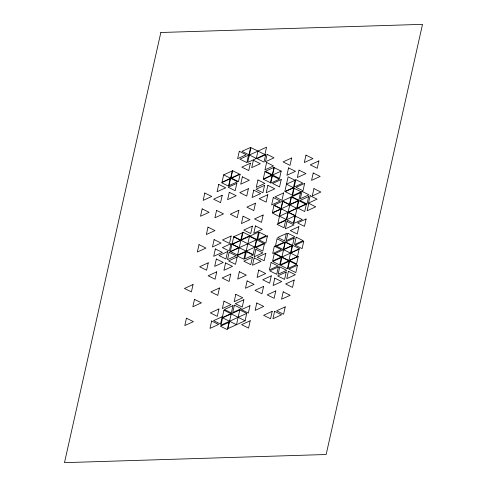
<?xml version="1.0" encoding="UTF-8"?>
<svg xmlns="http://www.w3.org/2000/svg" width="487" height="487" viewBox="0 0 487 487"><rect width="100%" height="100%" fill="white"/><g stroke="black" fill="none" stroke-linecap="round" stroke-linejoin="round"><path stroke-width="0.73" d="M223.661 174.851L237.553 181.742L228.957 185.675L232.262 170.925L223.661 174.851L222.011 182.229L230.607 178.297M257.97 151.098L256.32 158.47L249.374 155.024L266.566 147.165L264.916 154.543L247.719 162.402L251.024 147.652L264.916 154.543M246.745 313.397L239.799 309.951L222.608 317.81L220.952 325.182L246.745 313.397L245.095 320.769L227.898 328.628L231.203 313.878L245.095 320.769M237.577 255.06L240.882 240.31L254.774 247.201L237.577 255.06L230.631 251.615L256.424 239.823L253.118 254.573L232.287 244.237L249.478 236.378L256.424 239.823M246.178 251.128L249.478 236.378M239.799 309.951L236.493 324.701L222.608 317.81M272.574 175.04L274.23 167.668L281.176 171.114L279.52 178.486L272.574 175.04L281.176 171.114M293.411 187.635L295.067 180.263L288.121 176.818L284.816 191.568L293.411 187.635L286.472 184.189L295.067 180.263M288.115 212.253L281.169 208.807L298.361 200.948L296.711 208.326L282.819 201.435L277.864 223.563L286.459 219.631L289.765 204.881M286.526 219.734L288.176 212.356L295.122 215.802L293.472 223.18L286.526 219.734L295.122 215.802M288.864 260.484L292.17 245.734L274.978 253.593L288.864 260.484L297.466 256.558L299.115 249.18L281.924 257.039L283.574 249.667L297.466 256.558M296.711 208.326L279.514 216.185L286.459 219.631M204.808 193.016L203.164 200.394L211.754 196.456L204.808 193.016M160.844 32.495L64.485 462.65L326.156 454.505L422.515 24.35L160.844 32.495M202.16 208.874L200.51 216.252L209.106 212.32L202.16 208.874M198.994 244.638L197.338 252.01L205.94 248.084L198.994 244.638M193.053 284.536L191.397 291.908L184.451 288.462L193.053 284.536M186.442 318.188L184.792 325.566L193.388 321.633L186.442 318.188M208.01 227.155L206.36 234.527L214.956 230.601L208.01 227.155M218.736 184.366L217.08 191.744L225.682 187.812L218.736 184.366M194.496 299.377L192.84 306.755L201.435 302.823L194.496 299.377M216.569 210.421L214.913 217.792L223.515 213.866L216.569 210.421M222.212 195.269L220.562 202.647L213.616 199.195L222.212 195.269M208.247 262.822L206.598 270.2L199.652 266.754L208.247 262.822M214.122 239.598L212.472 246.97L221.068 243.043L214.122 239.598M230.199 178.796L228.549 186.174L221.603 182.728L230.199 178.796M232.585 170.7L230.929 178.072L239.531 174.145L232.585 170.7M215.357 248.954L213.708 256.326L222.303 252.4L215.357 248.954M229.267 192.28L227.612 199.652L236.213 195.725L229.267 192.28M239.287 151.28L237.632 158.652L246.233 154.726L239.287 151.28M216.319 259.011L214.67 266.383L223.265 262.456L216.319 259.011M216.739 271.849L215.09 279.221L208.144 275.776L216.739 271.849M236.834 183.343L235.184 190.715L228.239 187.27L236.834 183.343M240.121 174.267L238.472 181.639L231.526 178.193L240.121 174.267M242.362 176.811L240.706 184.189L249.307 180.257L242.362 176.811M248.492 155.213L246.836 162.591L239.896 159.139L248.492 155.213M211.644 321.012L209.988 328.384L218.59 324.458L211.644 321.012M250.592 147.409L248.936 154.781L241.996 151.335L250.592 147.409M219.442 287.994L217.792 295.372L210.847 291.926L219.442 287.994M227.606 251.615L225.95 258.993L219.004 255.547L227.606 251.615M231.124 236.031L229.474 243.409L222.529 239.963L231.124 236.031M225.566 262.925L223.917 270.303L232.512 266.371L225.566 262.925M230.984 243.677L229.334 251.055L222.389 247.609L230.984 243.677M229.158 252.266L227.508 259.644L236.104 255.718L229.158 252.266M238.88 210.281L237.23 217.659L230.284 214.207L238.88 210.281M231.928 244.267L230.278 251.645L238.873 247.713L231.928 244.267M233.693 236.852L232.037 244.224L240.639 240.298L233.693 236.852M250.409 163.2L248.76 170.572L241.814 167.126L250.409 163.2M218.943 308.965L217.287 316.343L210.347 312.897L218.943 308.965M253.374 160.253L251.718 167.631L260.314 163.699L253.374 160.253M248.388 188.676L246.739 196.054L239.793 192.608L248.388 188.676M224.002 301.167L222.352 308.545L230.948 304.612L224.002 301.167M243.074 216.204L241.424 223.576L250.02 219.649L243.074 216.204M230.759 274.071L229.103 281.443L222.157 277.998L230.759 274.071M222.194 316.714L220.544 324.092L213.598 320.647L222.194 316.714M223.947 310.243L222.297 317.615L230.893 313.689L223.947 310.243M242.465 232.756L240.815 240.134L233.87 236.688L242.465 232.756M237.181 256.966L235.525 264.344L228.58 260.898L237.181 256.966M243.019 232.244L241.369 239.616L249.965 235.69L243.019 232.244M253.727 190.155L252.077 197.527L260.673 193.601L253.727 190.155M257.933 179.965L256.278 187.343L264.879 183.41L257.933 179.965M239.361 271.709L237.711 279.088L246.306 275.155L239.361 271.709M265.689 154.726L264.033 162.098L257.087 158.652L265.689 154.726M255.462 203.213L253.812 210.585L246.866 207.139L255.462 203.213M229.012 322.291L227.356 329.662L220.41 326.217L229.012 322.291M232.999 305.599L231.343 312.971L224.397 309.525L232.999 305.599M267.089 154.379L265.439 161.757L274.035 157.825L267.089 154.379M235.805 294.306L234.156 301.684L242.751 297.752L235.805 294.306M245.497 251.858L243.841 259.236L236.895 255.791L245.497 251.858M234.387 305.185L232.731 312.563L241.333 308.63L234.387 305.185M246.337 251.639L244.687 259.017L253.283 255.085L246.337 251.639M252.363 226.138L250.714 233.51L243.768 230.065L252.363 226.138M266.602 162.494L264.952 169.866L273.548 165.939L266.602 162.494M264.904 171.637L263.254 179.015L271.849 175.083L264.904 171.637M255.432 225.907L253.776 233.279L262.377 229.353L255.432 225.907M264.575 185.358L262.919 192.736L255.973 189.291L264.575 185.358M267.862 185.352L266.206 192.724L274.802 188.798L267.862 185.352M247.122 280.908L245.472 288.286L254.068 284.353L247.122 280.908M252.418 257.264L250.762 264.642L243.817 261.196L252.418 257.264M256.734 239.902L255.085 247.28L263.68 243.348L256.734 239.902M258.542 232.141L256.886 239.513L249.941 236.067L258.542 232.141M243.89 299.724L242.234 307.102L235.294 303.657L243.89 299.724M259.279 232.232L257.623 239.604L266.219 235.678L259.279 232.232M263.144 215.017L261.489 222.389L254.543 218.943L263.144 215.017M272.087 175.363L270.431 182.741L263.485 179.295L272.087 175.363M267.795 194.751L266.139 202.129L259.194 198.684L267.795 194.751M274.011 167.358L272.361 174.736L265.415 171.29L274.011 167.358M255.882 249.417L254.226 256.795L262.828 252.863L255.882 249.417M272.41 175.77L270.76 183.142L279.355 179.216L272.41 175.77M254.129 257.891L252.479 265.263L261.075 261.336L254.129 257.891M273.298 197.57L271.643 204.942L280.244 201.015L273.298 197.57M249.989 305.72L248.34 313.092L241.394 309.647L249.989 305.72M264.447 243.737L262.791 251.115L255.845 247.67L264.447 243.737M258.731 270.078L257.075 277.456L265.677 273.524L258.731 270.078M273.992 205.398L272.336 212.776L280.932 208.844L273.992 205.398M267.436 235.866L265.786 243.238L258.841 239.793L267.436 235.866M281.218 179.539L279.562 186.917L272.623 183.471L281.218 179.539M250.221 320.738L248.571 328.116L241.625 324.671L250.221 320.738M265.841 253.374L264.185 260.746L257.239 257.3L265.841 253.374M256.777 302.999L255.127 310.371L263.723 306.445L256.777 302.999M288.554 167.881L286.898 175.259L295.499 171.327L288.554 167.881M283.604 192.925L281.955 200.303L275.009 196.858L283.604 192.925M291.652 157.983L290.002 165.361L283.057 161.915L291.652 157.983M282.618 201.186L280.962 208.564L274.023 205.118L282.618 201.186M263.613 286.417L261.957 293.795L255.018 290.343L263.613 286.417M280.95 209.124L279.295 216.502L272.349 213.056L280.95 209.124M274.358 246.148L272.702 253.52L281.297 249.594L274.358 246.148M271.064 262.517L269.408 269.895L278.004 265.963L271.064 262.517M277.054 238.8L275.405 246.172L284 242.246L277.054 238.8M274.284 253.617L272.629 260.989L281.23 257.063L274.284 253.617M271.302 275.837L269.652 283.209L262.706 279.763L271.302 275.837M285.674 220.41L284.018 227.782L277.079 224.337L285.674 220.41M291.135 196.998L289.485 204.376L282.539 200.93L291.135 196.998M291.476 197.101L289.82 204.479L298.421 200.547L291.476 197.101M293.789 187.72L292.139 195.092L285.193 191.647L293.789 187.72M295.828 179.673L294.172 187.051L302.774 183.118L295.828 179.673M294.166 188.311L292.517 195.683L301.112 191.756L294.166 188.311M287.007 221.457L285.358 228.835L293.953 224.903L287.007 221.457M274.778 278.138L273.122 285.516L281.723 281.583L274.778 278.138M299.012 170.127L297.362 177.505L305.958 173.573L299.012 170.127M278.363 266.943L276.707 274.321L269.768 270.869L278.363 266.943M286.326 233.571L284.676 240.943L277.73 237.498L286.326 233.571M281.34 257.586L279.69 264.965L272.744 261.519L281.34 257.586M285.059 242.252L283.41 249.63L276.464 246.185L285.059 242.252M279.757 266.87L278.101 274.242L286.703 270.315L279.757 266.87M285.248 242.124L283.592 249.502L292.188 245.576L285.248 242.124M281.93 257.38L280.281 264.751L288.876 260.825L281.93 257.38M287.866 233.279L286.216 240.651L294.812 236.725L287.866 233.279M305.982 155.146L304.332 162.524L312.928 158.592L305.982 155.146M275.776 290.934L274.126 298.312L267.18 294.866L275.776 290.934M272.196 311.363L270.547 318.742L263.601 315.296L272.196 311.363M295.317 216.118L293.661 223.49L302.257 219.564L295.317 216.118M297.046 208.314L295.39 215.686L288.444 212.241L297.046 208.314M300.479 192.815L298.829 200.194L291.883 196.748L300.479 192.815M298.835 200.699L297.18 208.071L305.781 204.144L298.835 200.699M274.613 311.339L272.964 318.717L281.559 314.785L274.613 311.339M301.995 191.354L300.339 198.726L308.935 194.8L301.995 191.354M304.643 183.398L302.993 190.776L296.047 187.331L304.643 183.398M286.222 272.014L284.566 279.386L277.62 275.94L286.222 272.014M294.148 238.088L292.498 245.46L285.552 242.015L294.148 238.088M289.065 261.379L287.415 268.757L280.469 265.312L289.065 261.379M292.65 245.284L291.001 252.656L299.596 248.729L292.65 245.284M289.595 261.129L287.945 268.501L296.54 264.575L289.595 261.129M283.221 291.835L281.571 299.207L290.167 295.28L283.221 291.835M288.414 271.283L286.764 278.661L295.359 274.729L288.414 271.283M296.187 237.187L294.532 244.565L303.127 240.633L296.187 237.187M298.89 226.656L297.234 234.028L290.289 230.582L298.89 226.656M313.22 172.988L311.57 180.367L320.166 176.434L313.22 172.988M306.366 204.175L304.716 211.553L297.77 208.107L306.366 204.175M308.648 196.565L306.999 203.943L300.053 200.498L308.648 196.565M285.23 306.871L283.58 314.249L276.634 310.803L285.23 306.871M310.128 195.701L308.478 203.079L317.074 199.146L310.128 195.701M308.795 203.371L307.145 210.749L315.74 206.817L308.795 203.371M318.894 160.923L317.238 168.301L310.292 164.856L318.894 160.923M306.104 218.998L304.448 226.37L297.502 222.924L306.104 218.998M298.251 256.552L296.595 263.93L289.649 260.484L298.251 256.552M313.932 188.591L312.277 195.969L320.872 192.036L313.932 188.591M294.191 280.031L292.541 287.409L285.595 283.964L294.191 280.031M297.472 265.214L295.822 272.586L288.876 269.141L297.472 265.214M303.766 241.248L302.11 248.626L295.165 245.18L303.766 241.248"/></g></svg>
